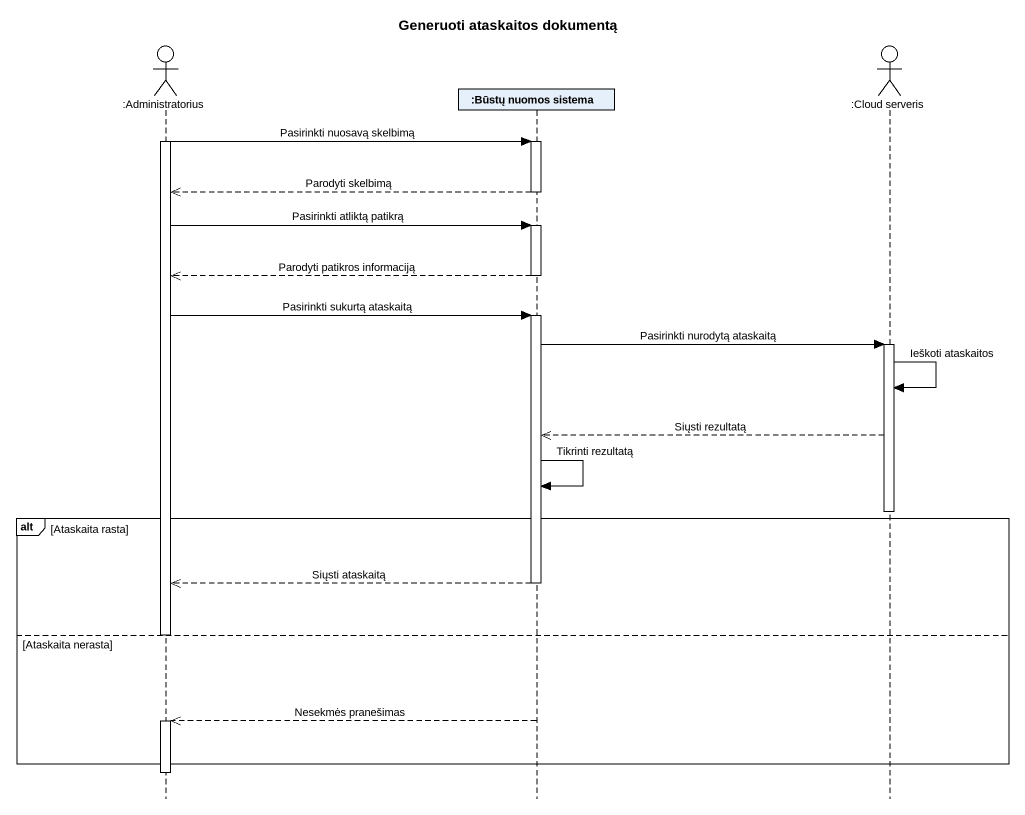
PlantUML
@startuml
title Generuoti ataskaitos dokumentą
hide footbox
actor ":Administratorius" as Administratorius
participant ":Būstų nuomos sistema" as Būstų_nuomos_sistema
actor ":Cloud serveris" as Cloud_serveris

activate Administratorius
Administratorius -> Būstų_nuomos_sistema : Pasirinkti nuosavą skelbimą
activate Būstų_nuomos_sistema
Būstų_nuomos_sistema -->> Administratorius : Parodyti skelbimą
deactivate Būstų_nuomos_sistema
Administratorius -> Būstų_nuomos_sistema : Pasirinkti atliktą patikrą
activate Būstų_nuomos_sistema
Būstų_nuomos_sistema -->> Administratorius : Parodyti patikros informaciją
deactivate Būstų_nuomos_sistema
Administratorius -> Būstų_nuomos_sistema : Pasirinkti sukurtą ataskaitą
activate Būstų_nuomos_sistema
Būstų_nuomos_sistema -> Cloud_serveris : Pasirinkti nurodytą ataskaitą
activate Cloud_serveris
Cloud_serveris -> Cloud_serveris : Ieškoti ataskaitos
Cloud_serveris -->> Būstų_nuomos_sistema : Siųsti rezultatą
Būstų_nuomos_sistema -> Būstų_nuomos_sistema : Tikrinti rezultatą
deactivate Cloud_serveris
alt Ataskaita rasta
  Būstų_nuomos_sistema -->> Administratorius : Siųsti ataskaitą
  deactivate Būstų_nuomos_sistema
else Ataskaita nerasta
  deactivate Administratorius
  Būstų_nuomos_sistema -->> Administratorius : Nesekmės pranešimas
  activate Administratorius
end
deactivate Administratorius
@enduml
